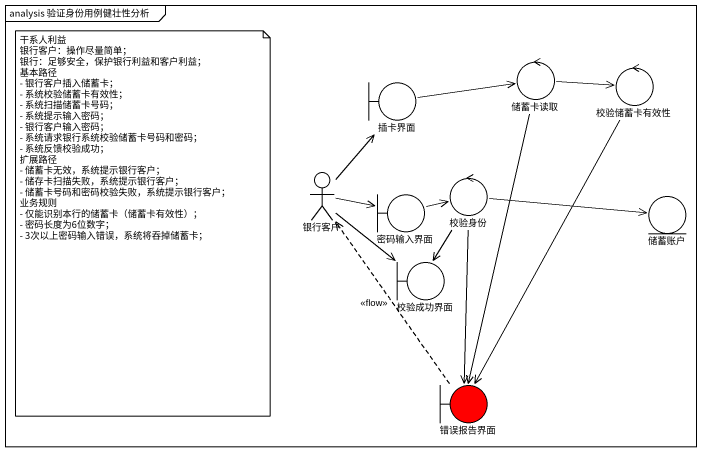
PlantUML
@startuml
mainframe analysis 验证身份用例健壮性分析
boundary 插卡界面
control 储蓄卡读取
control 校验储蓄卡有效性
actor 银行客户
boundary 密码输入界面
control 校验身份
entity 储蓄账户
boundary 校验成功界面
boundary 错误报告界面 #FF0000
插卡界面 -right-> 储蓄卡读取
储蓄卡读取 -right-> 校验储蓄卡有效性
储蓄卡读取 --> 错误报告界面
校验储蓄卡有效性 --> 错误报告界面
银行客户 -up-> 插卡界面
银行客户 -right-> 密码输入界面
银行客户 --> 校验成功界面
密码输入界面 -right-> 校验身份
校验身份 -right-> 储蓄账户
校验身份 --> 校验成功界面
校验身份 --> 错误报告界面
错误报告界面 .up.> 银行客户 : <<flow>>
note as N1
  干系人利益
  银行客户：操作尽量简单；
  银行：足够安全，保护银行利益和客户利益；
  基本路径
  - 银行客户插入储蓄卡；
  - 系统校验储蓄卡有效性；
  - 系统扫描储蓄卡号码；
  - 系统提示输入密码；
  - 银行客户输入密码；
  - 系统请求银行系统校验储蓄卡号码和密码；
  - 系统反馈校验成功；
  扩展路径
  - 储蓄卡无效，系统提示银行客户；
  - 储存卡扫描失败，系统提示银行客户；
  - 储蓄卡号码和密码校验失败，系统提示银行客户；
  业务规则
  - 仅能识别本行的储蓄卡（储蓄卡有效性）；
  - 密码长度为6位数字；
  - 3次以上密码输入错误，系统将吞掉储蓄卡；
end note
@enduml
